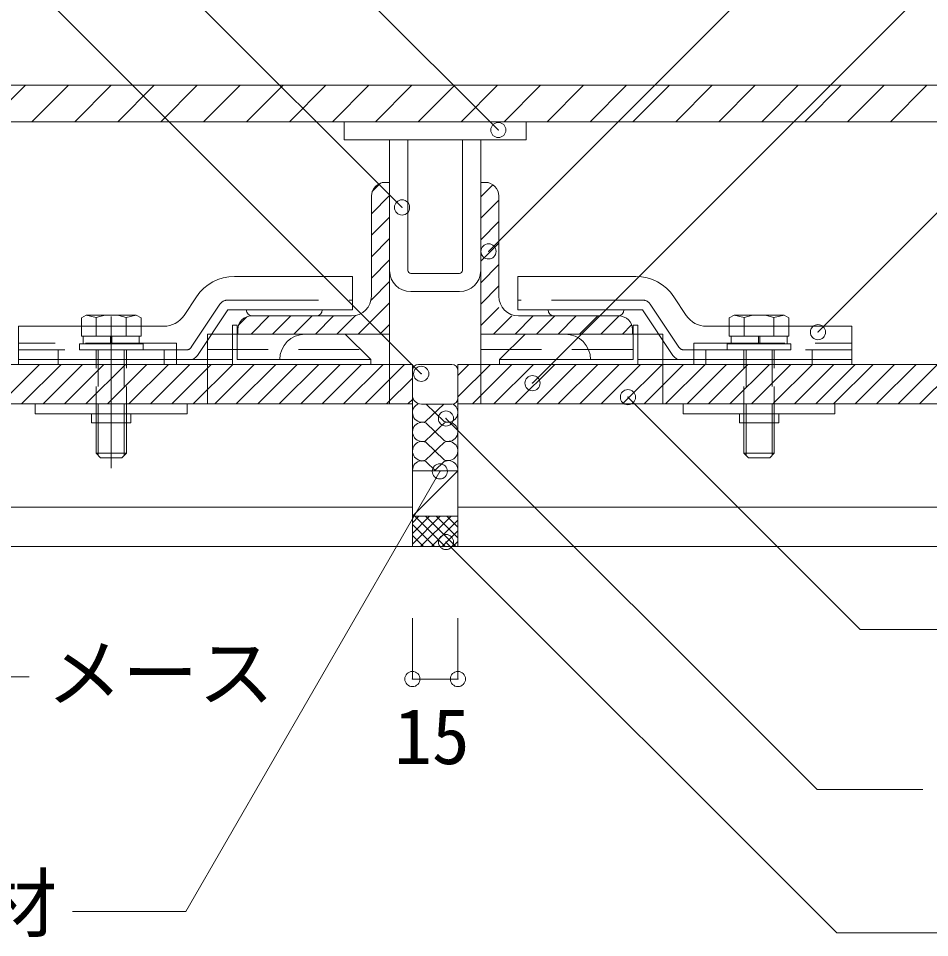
# Model space of a CAD drawing. Units: millimetres, scale not verified. Extents: x -1987 to 1973, y -1442 to 1366.
# Drawn here: x -86.2 to 213.9, y 119.2 to 422 of the extents above; entities that cross this region are included whole.
import ezdxf
from ezdxf.enums import TextEntityAlignment as Align

# ---------------------------------------------------------------- set-up
doc = ezdxf.new("R2010")
doc.units = ezdxf.units.MM
doc.header["$LTSCALE"] = 10
doc.header["$PDMODE"] = 32
doc.header["$PDSIZE"] = 5
for name, pattern in [('CHAIN1', [8, 5, -1, 1, -1]), ('DASHED1', [1.8, 1.2, -0.6]), ('DASHED2', [3, 2, -1]), ('DASHED3', [4, 3, -1])]:
    doc.linetypes.add(name, pattern=pattern)
for name, color, linetype, lineweight in [('0-0_メ__ス', 2, 'Continuous', 18), ('0-1_躯体', 7, 'Continuous', 18), ('0-2_金物', 2, 'Continuous', 18), ('0-3_鋼材', 3, 'Continuous', 18), ('0-4_その他部材', 7, 'Continuous', 18), ('0-9_部材名__寸法', 7, 'Continuous', 18)]:
    doc.layers.add(name, color=color, linetype=linetype, lineweight=lineweight)
doc.styles.add('ＭＳ ゴシック', font='')
doc.styles.get('ＭＳ ゴシック').set_extended_font_data('MS Gothic')

msp = doc.modelspace()

# ---------------------------------------------------------------- linework, layer by layer
at = {"layer": '0-0_メ__ス'}
for p, q in [((-248.94, 307.97), (43.56, 307.97)), ((43.56, 247.97), (43.56, 307.97)), ((58.56, 247.97), (58.56, 307.97)), ((58.56, 307.97), (351.06, 307.97)), ((-248.94, 294.97), (43.56, 294.97)), ((58.56, 294.97), (351.06, 294.97)), ((-248.94, 260.97), (43.56, 260.97)), ((58.56, 260.97), (351.06, 260.97)), ((-248.94, 247.97), (43.56, 247.97)), ((58.56, 247.97), (351.06, 247.97))]:
    msp.add_line(p, q, dxfattribs=at)
at = {"layer": '0-0_メ__ス', "color": 7}
for p, q in [((43.56, 307.97), (43.56, 294.97)), ((58.56, 294.97), (58.56, 307.97))]:
    msp.add_line(p, q, dxfattribs=at)
at = {"layer": '0-1_躯体', "color": 3}
for p, q in [((-146.95, 399.97), (249.05, 399.97)), ((-146.95, 387.97), (249.05, 387.97))]:
    msp.add_line(p, q, dxfattribs=at)
at = {"layer": '0-1_躯体'}
for p, q in [((-95.92, 387.97), (-83.92, 399.97)), ((-81.77, 387.97), (-69.77, 399.97)), ((-67.63, 387.97), (-55.63, 399.97)), ((-53.49, 387.97), (-41.49, 399.97)), ((-39.35, 387.97), (-27.35, 399.97)), ((-25.21, 387.97), (-13.21, 399.97)), ((-11.06, 387.97), (0.94, 399.97)), ((3.08, 387.97), (15.08, 399.97)), ((17.22, 387.97), (29.22, 399.97)), ((31.36, 387.97), (43.36, 399.97)), ((45.51, 387.97), (57.51, 399.97)), ((59.65, 387.97), (71.65, 399.97)), ((73.79, 387.97), (85.79, 399.97)), ((87.93, 387.97), (99.93, 399.97)), ((102.07, 387.97), (114.07, 399.97)), ((116.22, 387.97), (128.22, 399.97)), ((130.36, 387.97), (142.36, 399.97)), ((144.5, 387.97), (156.5, 399.97)), ((158.64, 387.97), (170.64, 399.97)), ((172.78, 387.97), (184.78, 399.97)), ((186.93, 387.97), (198.93, 399.97)), ((201.07, 387.97), (213.07, 399.97))]:
    msp.add_line(p, q, dxfattribs=at)
at = {"layer": '0-2_金物', "color": 3}
for p, q in [((81.06, 381.97), (81.06, 387.97)), ((42.05, 338.97), (42.05, 381.97)), ((60.05, 338.97), (60.05, 381.97)), ((66.06, 338.97), (66.06, 381.97)), ((67.56, 367.97), (66.06, 367.97)), ((66.06, 367.97), (66.06, 317.97)), ((72.06, 330.47), (72.06, 363.47)), ((59.06, 337.97), (43.06, 337.97)), ((59.06, 331.97), (43.06, 331.97)), ((78.55, 323.97), (111.55, 323.97)), ((116.06, 319.47), (116.06, 317.97))]:
    msp.add_line(p, q, dxfattribs=at)
at = {"layer": '0-2_金物', "color": 7}
for p, q in [((66.06, 363.2), (70.06, 367.2)), ((66.06, 356.13), (72.06, 362.13)), ((66.06, 349.06), (72.06, 355.06)), ((66.06, 341.99), (72.06, 347.99)), ((66.06, 334.92), (72.06, 340.92)), ((66.06, 327.84), (72.06, 333.84)), ((66.06, 320.77), (72.06, 326.77)), ((70.32, 317.97), (76.32, 323.97)), ((77.39, 317.97), (83.39, 323.97)), ((84.46, 317.97), (90.46, 323.97)), ((91.53, 317.97), (97.53, 323.97)), ((98.6, 317.97), (104.6, 323.97)), ((105.67, 317.97), (111.67, 323.96)), ((112.75, 317.97), (115.78, 321))]:
    msp.add_line(p, q, dxfattribs=at)
at = {"layer": '0-2_金物'}
for p, q in [((-15.07, 336.97), (23.85, 336.97)), ((23.85, 336.97), (23.85, 325.97)), ((78.26, 336.97), (78.26, 325.97)), ((117.18, 336.97), (78.26, 336.97)), ((-27.55, 330.29), (-31.66, 324.13)), ((129.66, 330.29), (133.77, 324.13)), ((-63.89, 324.27), (-65.46, 323.36)), ((-60.55, 323.44), (-63.89, 324.27)), ((-63.89, 324.27), (-47.4, 324.27)), ((-50.74, 323.44), (-47.4, 324.27)), ((-47.4, 324.27), (-45.83, 323.36)), ((-27.25, 310.9), (-17.21, 325.97)), ((23.85, 325.97), (-17.21, 325.97)), ((78.26, 325.97), (119.32, 325.97)), ((129.37, 310.9), (119.32, 325.97)), ((149.51, 324.27), (147.94, 323.36)), ((152.85, 323.44), (149.51, 324.27)), ((166.01, 324.27), (149.51, 324.27)), ((162.66, 323.44), (166.01, 324.27)), ((166.01, 324.27), (167.57, 323.36)), ((-65.46, 323.36), (-65.46, 320.57)), ((-60.55, 323.44), (-60.55, 320.57)), ((-50.74, 323.44), (-50.74, 320.57)), ((-45.83, 323.36), (-45.83, 320.57)), ((-9.15, 323.97), (11.86, 323.97)), ((111.26, 323.97), (90.26, 323.97)), ((147.94, 323.36), (147.94, 320.57)), ((152.85, 323.44), (152.85, 320.57)), ((162.66, 323.44), (162.66, 320.57)), ((167.57, 323.36), (167.57, 320.57)), ((-38.31, 320.57), (-86.14, 320.57)), ((-86.14, 320.57), (-86.14, 309.57)), ((-14.15, 320.97), (-14.15, 309.57)), ((116.26, 320.97), (117.86, 320.97)), ((116.26, 320.97), (116.26, 309.57)), ((117.86, 320.97), (117.86, 307.97)), ((140.42, 320.57), (188.26, 320.57)), ((188.26, 320.57), (188.26, 309.57)), ((-86.14, 314.97), (-86.14, 307.97)), ((8.25, 317.97), (21.45, 317.97)), ((29.86, 309.57), (21.45, 317.97)), ((66.06, 317.97), (66.06, 307.97)), ((66.06, 317.97), (126.05, 317.97)), ((72.26, 309.57), (80.66, 317.97)), ((93.86, 317.97), (80.66, 317.97)), ((126.05, 317.97), (126.05, 307.97)), ((126.05, 317.47), (126.05, 307.97)), ((188.26, 314.97), (188.26, 307.97)), ((-29.75, 309.57), (-86.14, 309.57)), ((-15.75, 309.57), (-34.15, 309.57)), ((29.86, 309.57), (-14.15, 309.57)), ((29.86, 309.57), (29.86, 307.97)), ((72.26, 309.57), (116.26, 309.57)), ((72.26, 309.57), (72.26, 307.97)), ((117.86, 309.57), (136.26, 309.57)), ((131.86, 309.57), (188.26, 309.57)), ((29.86, 307.97), (-86.14, 307.97)), ((72.26, 307.97), (188.26, 307.97)), ((-30.64, 294.97), (-80.65, 294.97)), ((-80.65, 294.97), (-80.65, 291.77)), ((-30.64, 294.97), (-30.64, 291.77)), ((132.76, 294.97), (182.76, 294.97)), ((132.76, 294.97), (132.76, 291.77)), ((182.76, 294.97), (182.76, 291.77)), ((-30.64, 291.77), (-80.65, 291.77)), ((-62.15, 291.77), (-62.15, 288.77)), ((-49.14, 291.77), (-49.14, 288.77)), ((132.76, 291.77), (182.76, 291.77)), ((151.26, 291.77), (151.26, 288.77)), ((164.26, 291.77), (164.26, 288.77)), ((-49.14, 288.77), (-62.15, 288.77)), ((-60.65, 278.77), (-60.65, 288.77)), ((-59.94, 288.77), (-59.94, 278.07)), ((-51.35, 288.77), (-51.35, 278.07)), ((-50.65, 278.77), (-50.65, 288.77)), ((151.26, 288.77), (164.26, 288.77)), ((152.76, 278.77), (152.76, 288.77)), ((153.46, 288.77), (153.46, 278.07)), ((162.06, 288.77), (162.06, 278.07)), ((162.76, 278.77), (162.76, 288.77)), ((-60.65, 278.77), (-50.65, 278.77)), ((-59.15, 277.27), (-60.65, 278.77)), ((-52.15, 277.27), (-50.65, 278.77)), ((162.76, 278.77), (152.76, 278.77)), ((154.26, 277.27), (152.76, 278.77)), ((161.26, 277.27), (162.76, 278.77)), ((-59.15, 277.27), (-52.15, 277.27)), ((161.26, 277.27), (154.26, 277.27))]:
    msp.add_line(p, q, dxfattribs=at)
at = {"layer": '0-2_金物', "linetype": 'CHAIN1'}
msp.add_line((-55.65, 273.78), (-55.65, 329.02), dxfattribs=at)
at = {"layer": '0-2_金物', "linetype": 'DASHED3'}
for p, q in [((-19.82, 327.83), (-29.26, 313.66)), ((-17.32, 329.17), (23.85, 329.17)), ((119.43, 329.17), (78.26, 329.17)), ((121.93, 327.83), (131.37, 313.66)), ((-65.46, 320.57), (-65.46, 317.27)), ((-60.55, 320.57), (-60.55, 317.27)), ((-50.74, 320.57), (-50.74, 317.27)), ((-45.83, 320.57), (-45.83, 317.27)), ((147.94, 320.57), (147.94, 317.27)), ((152.85, 320.57), (152.85, 317.27)), ((162.66, 320.57), (162.66, 317.27)), ((167.57, 320.57), (167.57, 317.27)), ((-34.15, 314.97), (-86.14, 314.97)), ((-65.46, 317.27), (-45.83, 317.27)), ((-64.84, 317.27), (-64.84, 314.77)), ((-64.84, 317.27), (-46.45, 317.27)), ((-55.85, 317.27), (-55.85, 314.77)), ((-55.45, 317.27), (-55.45, 314.77)), ((-46.45, 317.27), (-46.45, 314.77)), ((-34.15, 314.97), (-34.15, 307.97)), ((66.06, 317.97), (66.06, 294.97)), ((136.26, 314.97), (136.26, 307.97)), ((136.26, 314.97), (188.26, 314.97)), ((167.57, 317.27), (147.94, 317.27)), ((148.56, 317.27), (148.56, 314.77)), ((166.96, 317.27), (148.56, 317.27)), ((157.56, 317.27), (157.56, 314.77)), ((157.96, 317.27), (157.96, 314.77)), ((166.96, 317.27), (166.96, 314.77)), ((-30.93, 312.77), (-86.14, 312.77)), ((-73.15, 312.77), (-73.15, 309.57)), ((-66.14, 314.77), (-66.14, 312.77)), ((-66.14, 314.77), (-45.15, 314.77)), ((-66.14, 312.77), (-45.15, 312.77)), ((-45.15, 314.77), (-45.15, 312.77)), ((-38.15, 312.77), (-38.15, 309.57)), ((133.04, 312.77), (188.26, 312.77)), ((140.26, 312.77), (140.26, 309.57)), ((147.26, 314.77), (147.26, 312.77)), ((168.26, 314.77), (147.26, 314.77)), ((168.26, 312.77), (147.26, 312.77)), ((168.26, 314.77), (168.26, 312.77)), ((175.26, 312.77), (175.26, 309.57)), ((-38.15, 309.57), (-86.14, 309.57)), ((-73.15, 309.57), (-73.15, 307.97)), ((-38.15, 309.57), (-38.15, 307.97)), ((-34.15, 309.57), (-38.15, 309.57)), ((136.26, 309.57), (140.26, 309.57)), ((140.26, 309.57), (140.26, 307.97)), ((140.26, 309.57), (188.26, 309.57)), ((175.26, 309.57), (175.26, 307.97))]:
    msp.add_line(p, q, dxfattribs=at)
at = {"layer": '0-2_金物', "linetype": 'DASHED1'}
for p, q in [((-60.65, 288.77), (-60.65, 312.77)), ((-59.94, 312.77), (-59.94, 288.77)), ((-51.35, 312.77), (-51.35, 288.77)), ((-50.65, 288.77), (-50.65, 312.77)), ((152.76, 288.77), (152.76, 312.77)), ((153.46, 312.77), (153.46, 288.77)), ((162.06, 312.77), (162.06, 288.77)), ((162.76, 288.77), (162.76, 312.77))]:
    msp.add_line(p, q, dxfattribs=at)
at = {"layer": '0-2_金物', "linetype": 'DASHED2'}
for p, q in [((66.06, 312.97), (126.05, 312.97)), ((126.05, 307.97), (126.05, 294.97)), ((126.05, 294.97), (66.06, 294.97))]:
    msp.add_line(p, q, dxfattribs=at)
at = {"layer": '0-2_金物'}
msp.add_lwpolyline([(-14.15, 320.97), (-15.75, 320.97), (-15.75, 307.97)], dxfattribs=at)
at = {"layer": '0-2_金物', "color": 3}
for centre, radius, start, end in [((67.56, 363.47), 4.5, 0, 90), ((43.06, 338.97), 1, 180, 270), ((59.06, 338.97), 1, 270, 0), ((59.06, 338.97), 7, 270, 0), ((78.55, 330.47), 6.5, 180, 270), ((111.55, 319.47), 4.5, 0, 90)]:
    msp.add_arc(centre, radius, start, end, dxfattribs=at)
at = {"layer": '0-2_金物'}
for centre, radius, start, end in [((-15.07, 321.97), 15, 90, 146.3099), ((117.18, 321.97), 15, 33.69, 90), ((-55.65, 309.27), 15, 70.9029, 109.0965), ((-38.31, 328.57), 8, 270, 326.3099), ((-9.15, 325.97), 2, 180, 270), ((11.86, 325.97), 2, 270, 0), ((90.26, 325.97), 2, 180, 270), ((111.26, 325.97), 2, 270, 0), ((140.42, 328.57), 8, 213.6901, 270), ((157.76, 309.27), 15, 70.9035, 109.0971), ((8.25, 309.57), 8.4, 90, 180), ((93.86, 309.57), 8.4, 0, 90), ((-29.75, 312.57), 3, 270, 326.3099), ((131.86, 312.57), 3, 213.6901, 270)]:
    msp.add_arc(centre, radius, start, end, dxfattribs=at)
at = {"layer": '0-2_金物', "linetype": 'DASHED3'}
for centre, radius, start, end in [((-17.32, 326.17), 3, 90, 146.3099), ((119.43, 326.17), 3, 33.69, 90), ((-30.93, 314.77), 2, 270, 326.3099), ((133.04, 314.77), 2, 213.6901, 270)]:
    msp.add_arc(centre, radius, start, end, dxfattribs=at)
at = {"layer": '0-3_鋼材'}
for p, q in [((21.05, 387.97), (81.06, 387.97)), ((36.05, 338.97), (36.05, 381.97)), ((34.56, 367.97), (36.05, 367.97)), ((36.05, 367.97), (36.05, 317.97)), ((30.06, 330.47), (30.06, 363.47)), ((23.55, 323.97), (-9.45, 323.97)), ((-13.95, 319.47), (-13.95, 317.97)), ((-13.95, 317.97), (36.05, 317.97))]:
    msp.add_line(p, q, dxfattribs=at)
at = {"layer": '0-3_鋼材', "color": 7}
for p, q in [((33.07, 367.72), (30.3, 364.95)), ((36.05, 363.62), (30.06, 357.62)), ((36.05, 356.55), (30.06, 350.55)), ((36.05, 349.48), (30.06, 343.48)), ((36.05, 342.41), (30.06, 336.41)), ((36.05, 335.34), (29.93, 329.22)), ((36.05, 328.27), (25.75, 317.97)), ((24.8, 324.09), (18.68, 317.97)), ((-10.92, 323.72), (-13.69, 320.95)), ((-3.6, 323.97), (-9.6, 317.97)), ((3.47, 323.97), (-2.53, 317.97)), ((10.54, 323.97), (4.54, 317.97)), ((17.61, 323.97), (11.61, 317.97)), ((36.05, 321.2), (32.82, 317.97))]:
    msp.add_line(p, q, dxfattribs=at)
at = {"layer": '0-3_鋼材', "color": 2}
for p, q in [((-23.95, 317.97), (-23.95, 307.97)), ((-23.95, 317.97), (36.05, 317.97)), ((36.05, 317.97), (36.05, 307.97))]:
    msp.add_line(p, q, dxfattribs=at)
at = {"layer": '0-3_鋼材', "color": 2, "linetype": 'DASHED2'}
for p, q in [((-23.95, 312.97), (36.05, 312.97)), ((-23.95, 307.97), (-23.95, 294.97)), ((36.05, 294.97), (-23.95, 294.97))]:
    msp.add_line(p, q, dxfattribs=at)
at = {"layer": '0-3_鋼材', "color": 2, "linetype": 'DASHED3'}
msp.add_line((36.05, 307.97), (36.05, 294.97), dxfattribs=at)
at = {"layer": '0-3_鋼材'}
msp.add_lwpolyline([(81.06, 381.97), (21.05, 381.97), (21.05, 387.97)], dxfattribs=at)
for centre, radius, start, end in [((34.56, 363.47), 4.5, 90, 180), ((43.06, 338.97), 7, 180, 270), ((23.55, 330.47), 6.5, 270, 0), ((-9.45, 319.47), 4.5, 90, 180)]:
    msp.add_arc(centre, radius, start, end, dxfattribs=at)
at = {"layer": '0-4_その他部材'}
for p, q in [((-79.24, 307.97), (-92.24, 294.97)), ((-72.17, 307.97), (-85.17, 294.97)), ((-65.1, 307.97), (-78.1, 294.97)), ((-58.03, 307.97), (-71.03, 294.97)), ((-50.95, 307.97), (-63.96, 294.97)), ((-43.88, 307.97), (-56.88, 294.97)), ((-36.81, 307.97), (-49.81, 294.97)), ((-29.74, 307.97), (-42.74, 294.97)), ((-22.67, 307.97), (-35.67, 294.97)), ((-15.6, 307.97), (-28.6, 294.97)), ((-8.53, 307.97), (-21.53, 294.97)), ((-1.46, 307.97), (-14.46, 294.97)), ((5.61, 307.97), (-7.39, 294.97)), ((12.69, 307.97), (-0.32, 294.97)), ((19.76, 307.97), (6.76, 294.97)), ((26.83, 307.97), (13.83, 294.97)), ((33.9, 307.97), (20.9, 294.97)), ((40.97, 307.97), (27.97, 294.97)), ((43.55, 305.97), (43.55, 297.9)), ((56.55, 307.97), (45.56, 307.97)), ((62.18, 307.97), (58.55, 304.34)), ((69.25, 307.96), (58.55, 297.27)), ((58.55, 296.9), (58.55, 305.97)), ((76.32, 307.96), (63.32, 294.97)), ((83.4, 307.97), (70.39, 294.97)), ((90.47, 307.97), (77.47, 294.97)), ((97.54, 307.97), (84.54, 294.97)), ((104.61, 307.97), (91.61, 294.97)), ((111.68, 307.97), (98.68, 294.97)), ((118.75, 307.97), (105.75, 294.97)), ((125.82, 307.97), (112.82, 294.97)), ((132.89, 307.97), (119.89, 294.97)), ((139.96, 307.97), (126.96, 294.97)), ((147.04, 307.97), (134.03, 294.97)), ((154.11, 307.97), (141.11, 294.97)), ((161.18, 307.97), (148.18, 294.97)), ((168.25, 307.97), (155.25, 294.97)), ((175.32, 307.97), (162.32, 294.97)), ((182.39, 307.97), (169.39, 294.97)), ((189.46, 307.97), (176.46, 294.97)), ((195.32, 307.97), (182.33, 294.97)), ((202.4, 307.96), (189.4, 294.97)), ((209.47, 307.96), (196.47, 294.97)), ((216.54, 307.97), (203.54, 294.97)), ((223.61, 307.97), (210.61, 294.97)), ((43.56, 303.48), (35.04, 294.97)), ((43.56, 296.41), (42.11, 294.97)), ((46.56, 294.9), (56.55, 294.9)), ((53.96, 294.9), (47.93, 289.15)), ((48.15, 294.9), (54.08, 289.24)), ((54.16, 288.75), (47.93, 282.81)), ((47.98, 288.72), (54.08, 282.91)), ((54.16, 282.42), (47.93, 276.48)), ((47.98, 282.39), (54.07, 276.58)), ((55.15, 282.65), (55.71, 282.67)), ((58.43, 280.37), (58.22, 280.88)), ((58.28, 278.21), (58.46, 278.73)), ((45.63, 276.49), (46.69, 276.18)), ((45.63, 276.49), (46.16, 276.34)), ((47.98, 276.05), (51.22, 272.97)), ((54.16, 276.08), (50.89, 272.97)), ((55.15, 276.32), (55.71, 276.33)), ((58.02, 277.72), (58.28, 278.21)), ((43.56, 272.97), (43.56, 257.97)), ((43.56, 272.97), (58.56, 272.97)), ((43.6, 273.19), (43.62, 272.97)), ((58.43, 274.03), (58.22, 274.55)), ((58.56, 257.89), (58.56, 272.97)), ((43.56, 257.97), (43.56, 247.97)), ((43.56, 257.97), (58.56, 257.97)), ((58.56, 247.97), (58.56, 257.89)), ((43.56, 247.97), (58.56, 247.97))]:
    msp.add_line(p, q, dxfattribs=at)
at = {"layer": '0-4_その他部材', "lineweight": 9}
msp.add_line((43.56, 257.97), (58.56, 272.97), dxfattribs=at)
at = {"layer": '0-4_その他部材', "color": 4}
for p, q in [((43.56, 248.78), (52.75, 257.97)), ((43.56, 252.31), (49.21, 257.97)), ((43.56, 255.85), (45.67, 257.97)), ((44.34, 257.97), (54.34, 247.97)), ((46.28, 247.97), (56.28, 257.97)), ((47.87, 257.97), (57.87, 247.97)), ((51.41, 257.97), (58.56, 250.82)), ((54.95, 257.97), (58.56, 254.36)), ((58.48, 257.97), (58.56, 257.89)), ((43.56, 255.21), (50.8, 247.97)), ((49.82, 247.97), (58.56, 256.7)), ((43.56, 251.68), (47.27, 247.97)), ((53.35, 247.97), (58.56, 253.17)), ((56.89, 247.97), (58.56, 249.63)), ((43.56, 248.14), (43.73, 247.97))]:
    msp.add_line(p, q, dxfattribs=at)
at = {"layer": '0-4_その他部材'}
for points in [[(45.6, 295.05), (45.11, 294.8), (44.66, 294.47), (44.28, 294.07), (43.98, 293.6), (43.76, 293.09), (43.63, 292.56), (43.6, 292), (43.67, 291.46), (43.83, 290.93), (44.09, 290.44), (44.42, 289.99), (44.83, 289.62), (45.3, 289.32), (45.81, 289.1), (46.35, 288.98), (46.91, 288.95), (47.47, 289.01), (47.93, 289.15)], [(54.07, 289.25), (54.6, 289.07), (55.15, 288.99), (55.71, 289), (56.25, 289.11), (56.77, 289.31), (57.25, 289.6), (57.67, 289.96), (58.02, 290.39), (58.28, 290.88), (58.46, 291.4), (58.55, 291.95), (58.53, 292.5), (58.43, 293.04), (58.22, 293.55), (57.93, 294.03), (57.56, 294.44), (57.13, 294.79), (56.9, 294.93)], [(47.97, 288.73), (47.44, 288.88), (46.88, 288.94), (46.33, 288.91), (45.78, 288.78), (45.27, 288.56), (44.81, 288.26), (44.4, 287.88), (44.07, 287.43), (43.82, 286.94), (43.67, 286.41), (43.6, 285.86), (43.64, 285.31), (43.77, 284.77), (43.99, 284.26), (44.3, 283.8), (44.68, 283.4), (45.13, 283.08), (45.63, 282.83), (46.16, 282.67)], [(54.07, 282.91), (54.6, 282.74), (55.15, 282.65), (55.71, 282.67), (56.25, 282.77), (56.77, 282.97), (57.25, 283.26), (57.67, 283.63), (58.02, 284.06), (58.28, 284.54), (58.46, 285.07), (58.55, 285.61), (58.53, 286.16), (58.43, 286.7), (58.22, 287.22), (57.93, 287.69), (57.56, 288.11), (57.13, 288.45), (56.64, 288.72), (56.11, 288.89), (55.56, 288.98), (55, 288.96), (54.45, 288.85), (54.16, 288.75)], [(47.97, 282.39), (47.44, 282.55), (46.88, 282.61), (46.33, 282.57), (45.78, 282.45), (45.27, 282.23), (44.81, 281.92), (44.4, 281.54), (44.07, 281.1), (43.82, 280.6), (43.67, 280.07), (43.6, 279.52), (43.64, 278.97), (43.77, 278.44), (43.99, 277.93), (44.3, 277.47), (44.68, 277.07), (45.13, 276.74), (45.63, 276.49)], [(46.72, 282.61), (47.28, 282.64), (47.82, 282.77), (47.93, 282.81)], [(47.97, 282.39), (47.44, 282.55), (46.88, 282.61)], [(58.22, 280.88), (57.93, 281.35), (57.56, 281.77), (57.13, 282.11), (56.64, 282.38), (56.11, 282.56), (55.56, 282.64), (55, 282.63), (54.45, 282.52), (54.16, 282.42)], [(58.46, 278.73), (58.55, 279.27), (58.53, 279.83), (58.43, 280.37)], [(47.97, 276.05), (47.44, 276.21), (46.88, 276.27), (46.33, 276.24), (45.78, 276.11), (45.27, 275.89), (44.81, 275.58), (44.4, 275.2), (44.07, 274.76), (43.82, 274.27), (43.67, 273.74), (43.6, 273.19)], [(46.72, 276.27), (47.28, 276.31), (47.82, 276.44), (47.93, 276.48)], [(46.72, 276.27), (47.28, 276.31), (47.82, 276.44), (47.93, 276.48)], [(47.97, 276.05), (47.44, 276.21), (46.88, 276.27)], [(54.07, 276.58), (54.6, 276.4), (55.15, 276.32), (55.71, 276.33), (56.25, 276.44), (56.77, 276.64), (57.25, 276.93), (57.67, 277.29), (58.02, 277.72)], [(54.07, 276.58), (54.6, 276.4), (55.15, 276.32), (55.71, 276.33), (56.25, 276.44), (56.77, 276.64)], [(58.22, 274.55), (57.93, 275.02), (57.56, 275.43), (57.13, 275.78), (56.64, 276.04), (56.11, 276.22), (55.56, 276.3), (55, 276.29), (54.45, 276.18), (54.16, 276.08)], [(58.55, 272.94), (58.53, 273.49), (58.43, 274.03)]]:
    msp.add_lwpolyline(points, dxfattribs=at)
for centre, radius, start, end in [((45.56, 305.97), 2, 90, 180), ((56.55, 305.97), 2, 0, 90), ((46.56, 297.9), 3, 180, 270), ((56.55, 296.9), 2, 270, 0)]:
    msp.add_arc(centre, radius, start, end, dxfattribs=at)
at = {"layer": '0-9_部材名__寸法'}
for p, q in [((71.87, 385.23), (-205.51, 662.61)), ((68.65, 345.24), (338.16, 614.75)), ((40.16, 359.72), (-177.43, 577.3)), ((46.48, 304.91), (-131.68, 483.07)), ((83.11, 301.84), (262.76, 481.5)), ((114.56, 297.22), (191.07, 220.71)), ((54.62, 290.19), (176.86, 167.95)), ((52.62, 272.77), (-31.1, 127.77)), ((54.62, 249.49), (183.4, 120.71)), ((43.56, 224.36), (43.56, 204.36)), ((58.56, 224.36), (58.56, 204.36)), ((191.07, 220.71), (227.41, 220.71)), ((43.56, 204.36), (58.56, 204.36)), ((176.86, 167.95), (211.69, 167.95)), ((-31.1, 127.77), (-68.45, 127.77)), ((183.4, 120.71), (218.26, 120.71))]:
    msp.add_line(p, q, dxfattribs=at)
for points in [[(177.16, 318.64), (222.26, 363.74), (329.8, 363.74)], [(-172.34, 253.63), (-123.82, 205.11), (-82.71, 205.11)]]:
    msp.add_lwpolyline(points, dxfattribs=at)
for p in [(71.87, 385.23), (40.16, 359.72), (68.65, 345.24), (177.16, 318.64), (46.48, 304.91), (83.11, 301.84), (114.56, 297.22), (54.62, 290.19), (52.62, 272.77), (54.62, 249.49), (43.56, 204.36), (58.56, 204.36)]:
    msp.add_point(p, dxfattribs=at)

# ---------------------------------------------------------------- texts
at = {"layer": '0-9_部材名__寸法', "style": 'ＭＳ ゴシック'}
for s, p in [('メース', (-76.98, 191.73)), ('15', (37.52, 170.82)), ('専用バックアップ材', (-298.49, 115.79))]:
    msp.add_text(s, height=18.33, dxfattribs=at).set_placement(p, align=Align.BOTTOM_LEFT)

doc.saveas('drawing.dxf')
